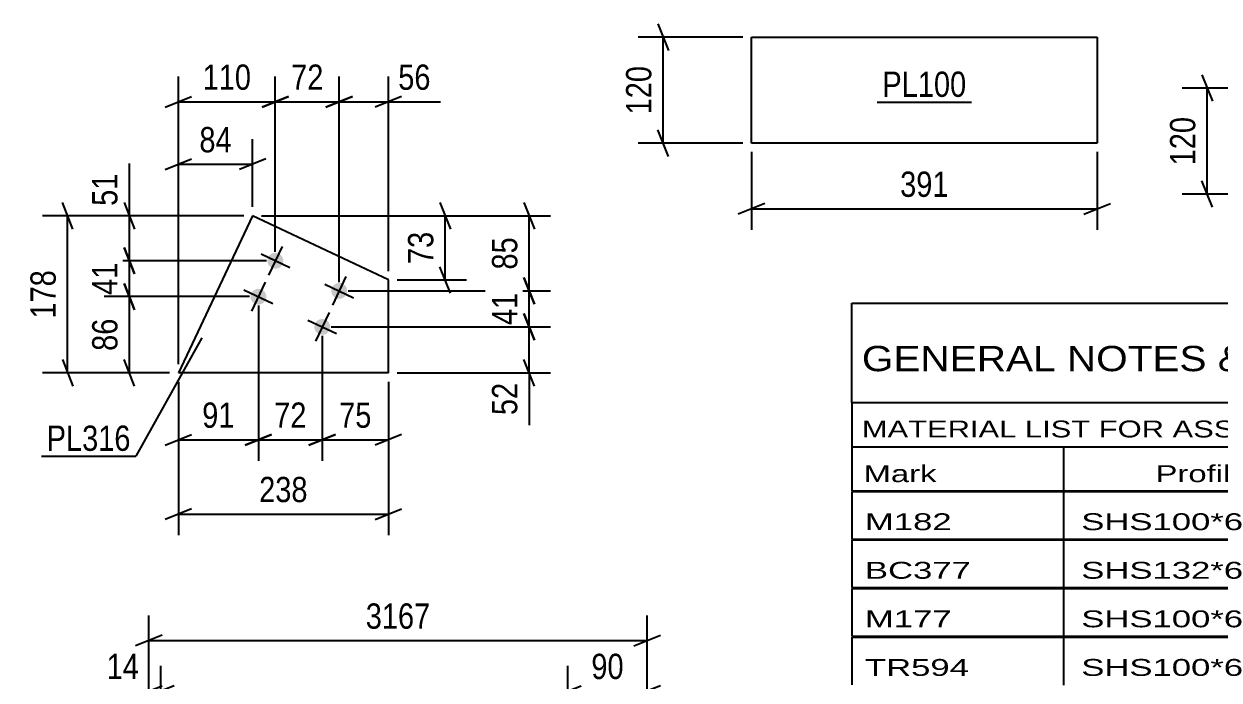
# Model space of a CAD drawing. Header units: millimetres. Extents: x 0 to 841, y 0 to 594.
# Drawn here: x 422.3 to 557.6, y 104.1 to 178.4 of the extents above; entities that cross this region are included whole.
import ezdxf

# ---------------------------------------------------------------- set-up
doc = ezdxf.new("R2010")
doc.units = ezdxf.units.MM
doc.styles.add('Arial Narrow', font='ARIALN.TTF', dxfattribs={"height": 0.2})

# ---------------------------------------------------------------- blocks, each defined once
blk = doc.blocks.new('Part-122568727-18369 - 18368')
at = {"color": 2, "linetype": 'Continuous'}
for p, q in [((504.66, 164.88), (504.66, 176.88)), ((504.66, 176.88), (543.8, 176.88)), ((543.8, 176.88), (543.8, 164.88)), ((543.8, 164.88), (504.66, 164.88))]:
    blk.add_line(p, q, dxfattribs=at)
blk = doc.blocks.new('Part-122568727-18484 - 18483')
at = {"color": 2, "linetype": 'Continuous'}
for p, q in [((448.16, 156.65), (439.75, 138.87)), ((463.53, 149.39), (448.16, 156.65)), ((463.53, 138.87), (463.53, 149.39)), ((463.53, 138.87), (439.75, 138.87))]:
    blk.add_line(p, q, dxfattribs=at)
blk = doc.blocks.new('Bolt-122568727-18485 - 18483')
at = {"linetype": 'Continuous'}
for points in [[(451.55, 151.18, -1), (449.92, 151.95, -1)], [(458.78, 147.76, -1), (457.15, 148.53, -1)], [(449.62, 147.11, -1), (448, 147.88, -1)], [(456.85, 143.69, -1), (455.23, 144.46, -1)]]:
    blk.add_hatch(color=1, dxfattribs=at).paths.add_polyline_path(points)
at = {"color": 1, "linetype": 'Continuous'}
for p, q in [((451.5, 153.19), (449.96, 149.94)), ((449.11, 152.34), (452.36, 150.8)), ((449.58, 149.13), (448.04, 145.87)), ((456.34, 148.92), (459.59, 147.38)), ((458.73, 149.77), (457.2, 146.52)), ((447.18, 148.27), (450.44, 146.73)), ((454.41, 144.85), (457.67, 143.31)), ((456.81, 145.71), (455.27, 142.45))]:
    blk.add_line(p, q, dxfattribs=at)
blk = doc.blocks.new('StraightDimension-122568727-18548 - 18342')
at = {"color": 7, "linetype": 'Continuous'}
for p, q in [((436.41, 93.39), (436.41, 111.4)), ((492.84, 90.94), (492.84, 111.4)), ((437.91, 109.15), (434.91, 107.95)), ((436.41, 108.55), (492.84, 108.55)), ((491.34, 107.95), (494.34, 109.15))]:
    blk.add_line(p, q, dxfattribs=at)
at = {"color": 0}
blk.add_wipeout([(468.88, 109.3), (468.88, 113.5), (460.37, 113.5), (460.37, 109.3)], dxfattribs=at)
at = {"color": 3, "style": 'Arial Narrow'}
blk.add_text('3167', height=2.863, dxfattribs=at).set_placement((460.97, 109.9))
blk = doc.blocks.new('StraightDimension-122568727-18524 - 18342')
at = {"color": 7, "linetype": 'Continuous'}
for p, q in [((483.85, 97.8), (483.85, 105.7)), ((492.84, 90.94), (492.84, 105.7)), ((482.35, 102.25), (485.35, 103.45)), ((494.34, 103.45), (491.34, 102.25)), ((483.85, 102.85), (492.84, 102.85))]:
    blk.add_line(p, q, dxfattribs=at)
at = {"color": 0}
blk.add_wipeout([(490.78, 103.6), (490.78, 107.8), (485.92, 107.8), (485.92, 103.6)], dxfattribs=at)
at = {"color": 3, "style": 'Arial Narrow'}
blk.add_text('90', height=2.863, dxfattribs=at).set_placement((486.52, 104.2))
blk = doc.blocks.new('StraightDimension-122568727-18528 - 18342')
at = {"color": 7, "linetype": 'Continuous'}
for p, q in [((436.41, 93.39), (436.41, 105.7)), ((437.78, 97.8), (437.78, 105.7)), ((434.91, 102.25), (437.91, 103.45)), ((439.28, 103.45), (436.28, 102.25)), ((436.41, 102.85), (430.5, 102.85)), ((436.41, 102.85), (430.5, 102.85)), ((436.41, 102.85), (437.78, 102.85))]:
    blk.add_line(p, q, dxfattribs=at)
at = {"color": 0}
blk.add_wipeout([(435.88, 103.6), (435.88, 107.8), (431.03, 107.8), (431.03, 103.6)], dxfattribs=at)
at = {"color": 3, "style": 'Arial Narrow'}
blk.add_text('14', height=2.863, dxfattribs=at).set_placement((431.63, 104.2))
blk = doc.blocks.new('StraightDimension-122568727-18564 - 18368')
at = {"color": 7, "linetype": 'Continuous'}
for p, q in [((504.66, 163.88), (504.66, 155.05)), ((543.8, 163.88), (543.8, 155.05)), ((506.16, 158.05), (503.16, 156.85)), ((504.66, 157.45), (543.8, 157.45)), ((542.3, 156.85), (545.3, 158.05))]:
    blk.add_line(p, q, dxfattribs=at)
at = {"color": 0}
blk.add_wipeout([(527.57, 158.2), (527.57, 162.4), (520.89, 162.4), (520.89, 158.2)], dxfattribs=at)
at = {"color": 3, "style": 'Arial Narrow'}
blk.add_text('391', height=2.863, dxfattribs=at).set_placement((521.49, 158.8))
blk = doc.blocks.new('StraightDimension-122568727-18560 - 18368')
at = {"color": 7, "linetype": 'Continuous'}
for p, q in [((494.06, 178.38), (495.26, 175.38)), ((503.66, 176.88), (491.81, 176.88)), ((494.66, 164.88), (494.66, 176.88)), ((495.26, 163.38), (494.06, 166.38)), ((503.66, 164.88), (491.81, 164.88))]:
    blk.add_line(p, q, dxfattribs=at)
at = {"color": 0}
blk.add_wipeout([(493.91, 174.22), (489.71, 174.22), (489.71, 167.54), (493.91, 167.54)], dxfattribs=at)
at = {"color": 3, "style": 'Arial Narrow'}
blk.add_text('120', height=2.863, rotation=90.0002, dxfattribs=at).set_placement((493.31, 168.14))
blk = doc.blocks.new('StraightDimension-122568727-18568 - 18378')
at = {"color": 7, "linetype": 'Continuous'}
for p, q in [((555.66, 172.62), (556.86, 169.62)), ((561.91, 171.12), (553.41, 171.12)), ((556.26, 159.12), (556.26, 171.12)), ((556.86, 157.62), (555.66, 160.62)), ((561.91, 159.12), (553.41, 159.12))]:
    blk.add_line(p, q, dxfattribs=at)
at = {"color": 0}
blk.add_wipeout([(555.51, 168.46), (551.31, 168.46), (551.31, 161.77), (555.51, 161.77)], dxfattribs=at)
at = {"color": 3, "style": 'Arial Narrow'}
blk.add_text('120', height=2.863, rotation=90.0002, dxfattribs=at).set_placement((554.91, 162.37))
blk = doc.blocks.new('StraightDimension-122568727-18582 - 18483')
at = {"color": 7, "linetype": 'Continuous'}
for p, q in [((439.75, 137.87), (439.75, 120.48)), ((463.53, 137.87), (463.53, 120.48)), ((441.25, 123.48), (438.25, 122.28)), ((462.03, 122.28), (465.03, 123.48)), ((439.75, 122.88), (463.53, 122.88))]:
    blk.add_line(p, q, dxfattribs=at)
at = {"color": 0}
blk.add_wipeout([(454.98, 123.63), (454.98, 127.83), (448.3, 127.83), (448.3, 123.63)], dxfattribs=at)
at = {"color": 3, "style": 'Arial Narrow'}
blk.add_text('238', height=2.863, dxfattribs=at).set_placement((448.9, 124.23))
blk = doc.blocks.new('StraightDimension-122568727-18596 - 18483')
at = {"color": 7, "linetype": 'Continuous'}
for p, q in [((456.04, 143.08), (456.04, 128.9)), ((463.53, 137.87), (463.53, 128.9)), ((454.54, 130.7), (457.54, 131.9)), ((456.04, 131.3), (463.53, 131.3)), ((465.03, 131.9), (462.03, 130.7))]:
    blk.add_line(p, q, dxfattribs=at)
at = {"color": 0}
blk.add_wipeout([(462.21, 132.05), (462.21, 136.25), (457.36, 136.25), (457.36, 132.05)], dxfattribs=at)
at = {"color": 3, "style": 'Arial Narrow'}
blk.add_text('75', height=2.863, dxfattribs=at).set_placement((457.96, 132.65))
blk = doc.blocks.new('StraightDimension-122568727-18592 - 18483')
at = {"color": 7, "linetype": 'Continuous'}
for p, q in [((427.81, 155.15), (426.61, 158.15)), ((447.16, 156.65), (424.36, 156.65)), ((427.21, 138.87), (427.21, 156.65)), ((426.61, 140.37), (427.81, 137.37)), ((438.75, 138.87), (424.36, 138.87))]:
    blk.add_line(p, q, dxfattribs=at)
at = {"color": 0}
blk.add_wipeout([(426.46, 151.1), (422.26, 151.1), (422.26, 144.42), (426.46, 144.42)], dxfattribs=at)
at = {"color": 3, "style": 'Arial Narrow'}
blk.add_text('178', height=2.863, rotation=90.0002, dxfattribs=at).set_placement((425.86, 145.02))
blk = doc.blocks.new('StraightDimension-122568727-18576 - 18483')
at = {"color": 7, "linetype": 'Continuous'}
for p, q in [((439.75, 139.87), (439.75, 165.34)), ((448.16, 157.65), (448.16, 165.34)), ((438.25, 161.89), (441.25, 163.09)), ((439.75, 162.49), (448.16, 162.49)), ((449.66, 163.09), (446.66, 161.89))]:
    blk.add_line(p, q, dxfattribs=at)
at = {"color": 0}
blk.add_wipeout([(446.38, 163.24), (446.38, 167.44), (441.53, 167.44), (441.53, 163.24)], dxfattribs=at)
at = {"color": 3, "style": 'Arial Narrow'}
blk.add_text('84', height=2.863, dxfattribs=at).set_placement((442.13, 163.84))
blk = doc.blocks.new('StraightDimension-122568727-18586 - 18483')
at = {"color": 7, "linetype": 'Continuous'}
for p, q in [((469.37, 158.15), (470.57, 155.15)), ((449.16, 156.65), (472.37, 156.65)), ((469.97, 149.39), (469.97, 156.65)), ((470.57, 147.89), (469.37, 150.89)), ((464.53, 149.39), (472.37, 149.39))]:
    blk.add_line(p, q, dxfattribs=at)
at = {"color": 0}
blk.add_wipeout([(469.22, 155.45), (465.02, 155.45), (465.02, 150.59), (469.22, 150.59)], dxfattribs=at)
at = {"color": 3, "style": 'Arial Narrow'}
blk.add_text('73', height=2.863, rotation=90.0002, dxfattribs=at).set_placement((468.62, 151.19))
blk = doc.blocks.new('StraightDimension-122568727-18597 - 18483')
at = {"color": 7, "linetype": 'Continuous'}
for p, q in [((448.81, 146.5), (448.81, 128.9)), ((456.04, 143.08), (456.04, 128.9)), ((447.31, 130.7), (450.31, 131.9)), ((448.81, 131.3), (456.04, 131.3)), ((457.54, 131.9), (454.54, 130.7))]:
    blk.add_line(p, q, dxfattribs=at)
at = {"color": 0}
blk.add_wipeout([(454.85, 132.05), (454.85, 136.25), (450, 136.25), (450, 132.05)], dxfattribs=at)
at = {"color": 3, "style": 'Arial Narrow'}
blk.add_text('72', height=2.863, dxfattribs=at).set_placement((450.6, 132.65))
blk = doc.blocks.new('StraightDimension-122568727-18598 - 18483')
at = {"color": 7, "linetype": 'Continuous'}
for p, q in [((448.81, 146.5), (448.81, 128.9)), ((439.75, 137.87), (439.75, 128.9)), ((438.25, 130.7), (441.25, 131.9)), ((439.75, 131.3), (448.81, 131.3)), ((450.31, 131.9), (447.31, 130.7))]:
    blk.add_line(p, q, dxfattribs=at)
at = {"color": 0}
blk.add_wipeout([(446.71, 132.05), (446.71, 136.25), (441.85, 136.25), (441.85, 132.05)], dxfattribs=at)
at = {"color": 3, "style": 'Arial Narrow'}
blk.add_text('91', height=2.863, dxfattribs=at).set_placement((442.45, 132.65))
blk = doc.blocks.new('StraightDimension-122568727-18616 - 18483')
at = {"color": 7, "linetype": 'Continuous'}
for p, q in [((434.2, 156.65), (434.2, 162.56)), ((434.2, 156.65), (434.2, 162.56)), ((433.6, 158.15), (434.8, 155.15)), ((447.16, 156.65), (431.35, 156.65)), ((434.2, 151.57), (434.2, 156.65)), ((434.8, 150.07), (433.6, 153.07)), ((449.73, 151.57), (431.35, 151.57))]:
    blk.add_line(p, q, dxfattribs=at)
at = {"color": 0}
blk.add_wipeout([(433.45, 162.04), (429.25, 162.04), (429.25, 157.18), (433.45, 157.18)], dxfattribs=at)
at = {"color": 3, "style": 'Arial Narrow'}
blk.add_text('51', height=2.863, rotation=90.0002, dxfattribs=at).set_placement((432.85, 157.78))
blk = doc.blocks.new('StraightDimension-122568727-18617 - 18483')
at = {"color": 7, "linetype": 'Continuous'}
for p, q in [((433.6, 153.07), (434.8, 150.07)), ((449.73, 151.57), (431.35, 151.57)), ((434.2, 147.5), (434.2, 151.57)), ((434.8, 146), (433.6, 149)), ((447.81, 147.5), (431.35, 147.5))]:
    blk.add_line(p, q, dxfattribs=at)
at = {"color": 0}
blk.add_wipeout([(433.45, 151.96), (429.25, 151.96), (429.25, 147.1), (433.45, 147.1)], dxfattribs=at)
at = {"color": 3, "style": 'Arial Narrow'}
blk.add_text('41', height=2.863, rotation=90.0002, dxfattribs=at).set_placement((432.85, 147.7))
blk = doc.blocks.new('StraightDimension-122568727-18618 - 18483')
at = {"color": 7, "linetype": 'Continuous'}
for p, q in [((433.6, 149), (434.8, 146)), ((447.81, 147.5), (431.35, 147.5)), ((434.2, 138.87), (434.2, 147.5)), ((434.8, 137.37), (433.6, 140.37)), ((438.75, 138.87), (431.35, 138.87))]:
    blk.add_line(p, q, dxfattribs=at)
at = {"color": 0}
blk.add_wipeout([(433.45, 145.61), (429.25, 145.61), (429.25, 140.76), (433.45, 140.76)], dxfattribs=at)
at = {"color": 3, "style": 'Arial Narrow'}
blk.add_text('86', height=2.863, rotation=90.0002, dxfattribs=at).set_placement((432.85, 141.36))
blk = doc.blocks.new('StraightDimension-122568727-19489 - 18483')
at = {"color": 7, "linetype": 'Continuous'}
for p, q in [((478.88, 158.15), (480.08, 155.15)), ((449.16, 156.65), (481.88, 156.65)), ((479.48, 148.15), (479.48, 156.65)), ((480.08, 146.65), (478.88, 149.65)), ((458.96, 148.15), (481.88, 148.15))]:
    blk.add_line(p, q, dxfattribs=at)
at = {"color": 0}
blk.add_wipeout([(478.73, 154.83), (474.53, 154.83), (474.53, 149.97), (478.73, 149.97)], dxfattribs=at)
at = {"color": 3, "style": 'Arial Narrow'}
blk.add_text('85', height=2.863, rotation=90.0002, dxfattribs=at).set_placement((478.13, 150.57))
blk = doc.blocks.new('StraightDimension-122568727-19490 - 18483')
at = {"color": 7, "linetype": 'Continuous'}
for p, q in [((478.88, 149.65), (480.08, 146.65)), ((458.96, 148.15), (481.88, 148.15)), ((479.48, 144.08), (479.48, 148.15)), ((480.08, 142.58), (478.88, 145.58)), ((457.04, 144.08), (481.88, 144.08))]:
    blk.add_line(p, q, dxfattribs=at)
at = {"color": 0}
blk.add_wipeout([(478.73, 148.54), (474.53, 148.54), (474.53, 143.68), (478.73, 143.68)], dxfattribs=at)
at = {"color": 3, "style": 'Arial Narrow'}
blk.add_text('41', height=2.863, rotation=90.0002, dxfattribs=at).set_placement((478.13, 144.28))
blk = doc.blocks.new('StraightDimension-122568727-19491 - 18483')
at = {"color": 7, "linetype": 'Continuous'}
for p, q in [((478.88, 145.58), (480.08, 142.58)), ((457.04, 144.08), (481.88, 144.08)), ((479.48, 138.87), (479.48, 144.08)), ((480.08, 137.37), (478.88, 140.37)), ((464.53, 138.87), (481.88, 138.87)), ((479.48, 138.87), (479.48, 132.96)), ((479.48, 138.87), (479.48, 132.96))]:
    blk.add_line(p, q, dxfattribs=at)
at = {"color": 0}
blk.add_wipeout([(478.73, 138.34), (474.53, 138.34), (474.53, 133.49), (478.73, 133.49)], dxfattribs=at)
at = {"color": 3, "style": 'Arial Narrow'}
blk.add_text('52', height=2.863, rotation=90.0002, dxfattribs=at).set_placement((478.13, 134.09))
blk = doc.blocks.new('StraightDimension-122568727-19518 - 18483')
at = {"color": 7, "linetype": 'Continuous'}
for p, q in [((457.96, 149.15), (457.96, 172.42)), ((463.53, 150.39), (463.53, 172.42)), ((456.46, 168.97), (459.46, 170.17)), ((457.96, 169.57), (463.53, 169.57)), ((465.03, 170.17), (462.03, 168.97)), ((463.53, 169.57), (469.44, 169.57)), ((463.53, 169.57), (469.44, 169.57))]:
    blk.add_line(p, q, dxfattribs=at)
at = {"color": 0}
blk.add_wipeout([(468.91, 170.32), (468.91, 174.52), (464.05, 174.52), (464.05, 170.32)], dxfattribs=at)
at = {"color": 3, "style": 'Arial Narrow'}
blk.add_text('56', height=2.863, dxfattribs=at).set_placement((464.65, 170.92))
blk = doc.blocks.new('StraightDimension-122568727-19519 - 18483')
at = {"color": 7, "linetype": 'Continuous'}
for p, q in [((450.73, 152.57), (450.73, 172.42)), ((457.96, 149.15), (457.96, 172.42)), ((449.23, 168.97), (452.23, 170.17)), ((450.73, 169.57), (457.96, 169.57)), ((459.46, 170.17), (456.46, 168.97))]:
    blk.add_line(p, q, dxfattribs=at)
at = {"color": 0}
blk.add_wipeout([(456.78, 170.32), (456.78, 174.52), (451.92, 174.52), (451.92, 170.32)], dxfattribs=at)
at = {"color": 3, "style": 'Arial Narrow'}
blk.add_text('72', height=2.863, dxfattribs=at).set_placement((452.52, 170.92))
blk = doc.blocks.new('StraightDimension-122568727-19520 - 18483')
at = {"color": 7, "linetype": 'Continuous'}
for p, q in [((439.75, 139.87), (439.75, 172.42)), ((450.73, 152.57), (450.73, 172.42)), ((438.25, 168.97), (441.25, 170.17)), ((439.75, 169.57), (450.73, 169.57)), ((452.23, 170.17), (449.23, 168.97))]:
    blk.add_line(p, q, dxfattribs=at)
at = {"color": 0}
blk.add_wipeout([(448.58, 170.32), (448.58, 174.52), (441.9, 174.52), (441.9, 170.32)], dxfattribs=at)
at = {"color": 3, "style": 'Arial Narrow'}
blk.add_text('110', height=2.863, dxfattribs=at).set_placement((442.5, 170.92))
blk = doc.blocks.new('Unknown-122568727-20623')
at = {"color": 7, "linetype": 'Continuous'}
for p, q in [((516, 146.75), (676, 146.75)), ((516, 135.5), (516, 146.75)), ((516, 135.5), (676, 135.5)), ((516, 135.5), (516, 130.5)), ((516, 130.5), (676, 130.5)), ((516, 130.5), (516, 125.5)), ((540, 130.5), (540, 125.5)), ((516, 125.5), (676, 125.5)), ((516, 125.45), (516, 120.05)), ((516, 125.45), (676, 125.45)), ((540, 125.5), (540, 120)), ((516, 120.05), (676, 120.05)), ((516, 119.95), (516, 114.55)), ((516, 119.95), (676, 119.95)), ((540, 120), (540, 114.5)), ((516, 114.55), (676, 114.55)), ((516, 114.45), (516, 109.05)), ((516, 114.45), (676, 114.45)), ((540, 114.5), (540, 109)), ((516, 109.05), (676, 109.05)), ((516, 108.95), (516, 103.55)), ((516, 108.95), (676, 108.95)), ((540, 109), (540, 103.5))]:
    blk.add_line(p, q, dxfattribs=at)
at = {"color": 7, "style": 'Arial Narrow'}
for s, height, width, p in [('GENERAL NOTES & WELD DETAILS :', 2.8633, 1.4, (517.15, 139.06)), ("MATERIAL LIST FOR ASSEMBLY MK'D", 1.9089, 1.6, (517.15, 131.56)), ('Mark', 1.909, 1.7, (517.34, 126.5)), ('Profile', 1.909, 1.7, (550.41, 126.5))]:
    blk.add_text(s, height=height, dxfattribs=dict(at, width=width)).set_placement(p)
at = {"color": 7, "linetype": 'Continuous', "style": 'Arial Narrow', "width": 1.794707}
for s, p in [('M182', (517.5, 121.06)), ('SHS100*6', (542, 121.06)), ('BC377', (517.5, 115.56)), ('SHS132*6', (542, 115.56)), ('M177', (517.5, 110.06)), ('SHS100*6', (542, 110.06)), ('TR594', (517.5, 104.56)), ('SHS100*6', (542, 104.56))]:
    blk.add_text(s, height=1.909, dxfattribs=at).set_placement(p)
blk = doc.blocks.new('Mark-122568727-18638 - 18368')
at = {"color": 0}
blk.add_wipeout([(528.98, 170.12), (528.98, 173.12), (519.48, 173.12), (519.48, 170.12)], dxfattribs=at)
blk.add_wipeout([(528.98, 170.12), (528.98, 173.12), (519.48, 173.12), (519.48, 170.12)], dxfattribs=at)
at = {"color": 30, "linetype": 'Continuous'}
blk.add_line((518.88, 169.52), (529.58, 169.52), dxfattribs=at)
at = {"color": 3, "style": 'Arial Narrow'}
blk.add_text('PL100', height=2.863, dxfattribs=at).set_placement((519.48, 170.12))
blk = doc.blocks.new('Mark-122568727-18644 - 18483')
at = {"color": 0}
blk.add_wipeout([(434.35, 130.04), (434.35, 133.04), (424.84, 133.04), (424.84, 130.04)], dxfattribs=at)
blk.add_wipeout([(434.35, 130.04), (434.35, 133.04), (424.84, 133.04), (424.84, 130.04)], dxfattribs=at)
at = {"color": 30, "linetype": 'Continuous'}
for p in [(442.42, 142.84), (424.24, 129.44)]:
    blk.add_line(p, (434.95, 129.44), dxfattribs=at)
at = {"color": 3, "style": 'Arial Narrow'}
blk.add_text('PL316', height=2.863, dxfattribs=at).set_placement((424.84, 130.04))

msp = doc.modelspace()

# ---------------------------------------------------------------- block references
for name in ['Part-122568727-18369 - 18368', 'StraightDimension-122568727-18568 - 18378', 'StraightDimension-122568727-18564 - 18368', 'Part-122568727-18484 - 18483', 'Bolt-122568727-18485 - 18483', 'Unknown-122568727-20623', 'StraightDimension-122568727-18582 - 18483', 'StraightDimension-122568727-18548 - 18342']:
    msp.add_blockref(name, (0, 0))

# ---------------------------------------------------------------- next in the draw order: block references
for name in ['StraightDimension-122568727-18560 - 18368', 'Mark-122568727-18638 - 18368', 'StraightDimension-122568727-18592 - 18483', 'StraightDimension-122568727-18596 - 18483', 'StraightDimension-122568727-18528 - 18342', 'StraightDimension-122568727-18524 - 18342']:
    msp.add_blockref(name, (0, 0))

# ---------------------------------------------------------------- next in the draw order: block references
msp.add_blockref('StraightDimension-122568727-18576 - 18483', (0, 0))

# ---------------------------------------------------------------- next in the draw order: block references
for name in ['StraightDimension-122568727-18586 - 18483', 'StraightDimension-122568727-18597 - 18483']:
    msp.add_blockref(name, (0, 0))

# ---------------------------------------------------------------- next in the draw order: block references
for name in ['StraightDimension-122568727-18616 - 18483', 'StraightDimension-122568727-18598 - 18483']:
    msp.add_blockref(name, (0, 0))

# ---------------------------------------------------------------- next in the draw order: block references
msp.add_blockref('StraightDimension-122568727-18617 - 18483', (0, 0))

# ---------------------------------------------------------------- next in the draw order: block references
for name in ['StraightDimension-122568727-19489 - 18483', 'StraightDimension-122568727-18618 - 18483']:
    msp.add_blockref(name, (0, 0))

# ---------------------------------------------------------------- next in the draw order: block references
msp.add_blockref('StraightDimension-122568727-19490 - 18483', (0, 0))

# ---------------------------------------------------------------- next in the draw order: block references
for name in ['StraightDimension-122568727-19518 - 18483', 'StraightDimension-122568727-19491 - 18483']:
    msp.add_blockref(name, (0, 0))

# ---------------------------------------------------------------- next in the draw order: block references
msp.add_blockref('StraightDimension-122568727-19519 - 18483', (0, 0))

# ---------------------------------------------------------------- next in the draw order: block references
msp.add_blockref('StraightDimension-122568727-19520 - 18483', (0, 0))

# ---------------------------------------------------------------- next in the draw order: block references
msp.add_blockref('Mark-122568727-18644 - 18483', (0, 0))

doc.saveas('drawing.dxf')
